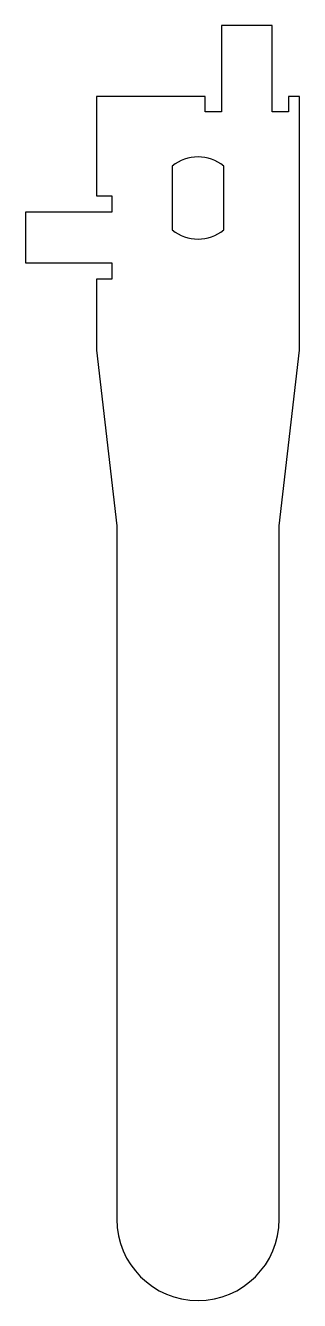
# Model space of a CAD drawing. Header units: millimetres. Extents: x -17 to 10, y -109 to 17.
import ezdxf

# ---------------------------------------------------------------- set-up
doc = ezdxf.new("R2010")
doc.units = ezdxf.units.MM

msp = doc.modelspace()

# ---------------------------------------------------------------- linework, layer by layer
for points in [[(8, -100.66), (8, -32.32), (10, -15), (10, 10), (8.9, 10), (8.9, 8.5), (7.3, 8.5), (7.3, 17), (2.3, 17), (2.3, 8.5), (0.7, 8.5), (0.7, 10), (-10, 10), (-10, 0.2), (-8.5, 0.2), (-8.5, -1.4), (-17, -1.4), (-17, -6.4), (-8.5, -6.4), (-8.5, -8), (-10, -8), (-10, -15), (-8, -32.32), (-8, -100.66, 1)], [(2.55, -3.15), (2.55, 3.15, 0.354343), (-2.55, 3.15), (-2.55, -3.15, 0.354343)]]:
    msp.add_lwpolyline(points, format="xyb", close=True)

doc.saveas('drawing.dxf')
